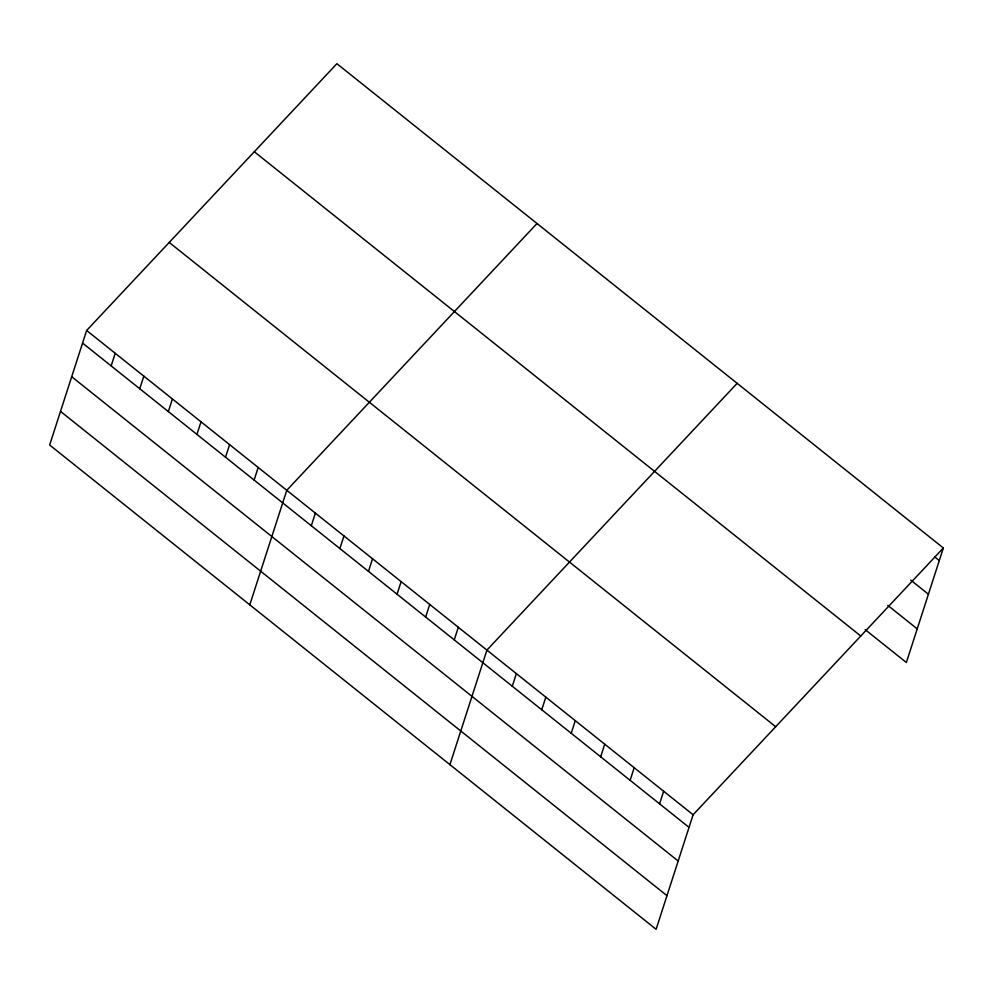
<?xml version="1.0" encoding="UTF-8"?>
<svg xmlns="http://www.w3.org/2000/svg" width="993" height="993" viewBox="0 0 993 993"><rect width="100%" height="100%" fill="white"/><g stroke="black" fill="none" stroke-linecap="round" stroke-linejoin="round"><path stroke-width="1.49" d="M86.639 330.483L49.65 445.013L656.112 929.299L693.114 814.756L943.35 547.987L336.888 63.701L86.639 330.483L693.114 814.756M111.166 365.921L115.238 353.309M139.752 388.747L143.824 376.136M168.338 411.574L172.422 398.975M196.937 434.413L201.008 421.802M225.523 457.239L229.594 444.628M254.121 480.066L258.192 467.467M249.789 604.836L286.778 490.294L537.014 223.512M311.293 525.731L315.364 513.12M339.891 548.558L343.963 535.959M368.477 571.385L372.549 558.786M397.063 594.224L401.135 581.613M425.662 617.05L429.733 604.439M454.248 639.877L458.319 627.278M449.916 764.647L486.918 650.105L737.154 383.323M512.301 686.237L516.372 673.626M541.756 709.759L545.827 697.148M571.211 733.281L575.282 720.67M600.666 756.803L604.737 744.191M630.121 780.324L634.192 767.713M659.588 803.846L663.659 791.235M943.35 547.987L906.361 662.517L865.114 629.587M934.562 556.825L939.279 560.586M910.742 580.111L928.418 594.224M887.767 605.358L917.222 628.879M254.307 151.743L860.77 636.016M169.22 242.441L775.694 726.727M82.568 343.081L689.043 827.368M71.707 376.719L678.169 861.005M60.511 411.375L666.986 895.661"/></g></svg>
